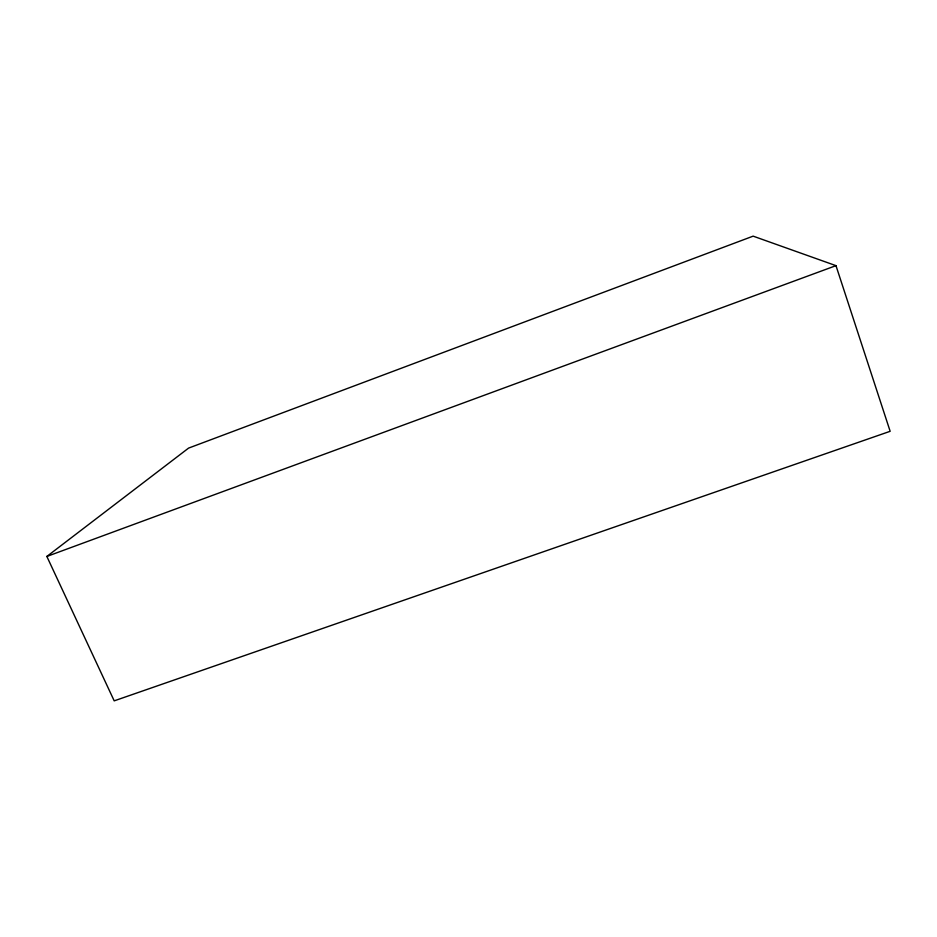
<?xml version="1.0" encoding="UTF-8"?>
<svg xmlns="http://www.w3.org/2000/svg" width="937" height="937" viewBox="0 0 937 937"><rect width="100%" height="100%" fill="white"/><g stroke="black" fill="none" stroke-linecap="round" stroke-linejoin="round"><path stroke-width="1.41" d="M46.85 556.449L188.595 448.097L753.137 236.147L835.98 265.651L890.15 431.301L114.197 700.853L46.85 556.449L835.98 265.651"/></g></svg>
